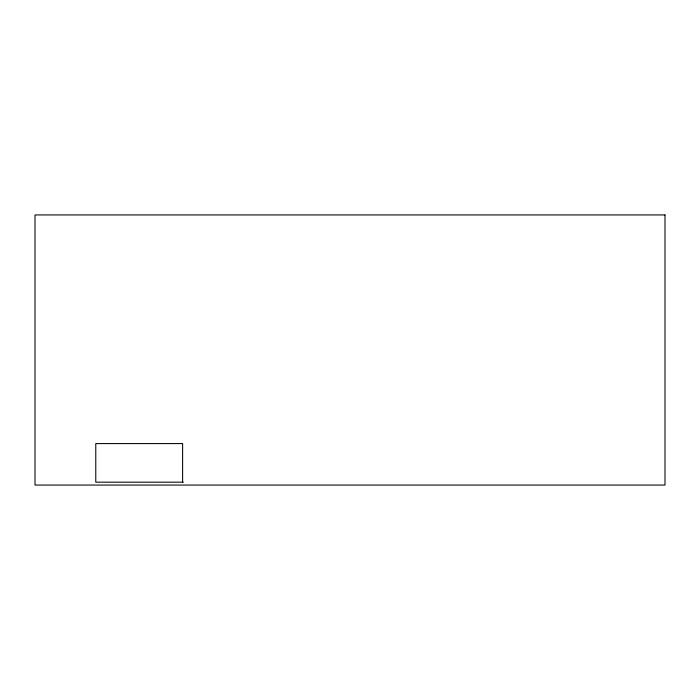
<?xml version="1.0" encoding="UTF-8"?>
<svg xmlns="http://www.w3.org/2000/svg" width="700" height="700" viewBox="0 0 700 700"><rect width="100%" height="100%" fill="white"/><g stroke="black" fill="none" stroke-linecap="round" stroke-linejoin="round"><path stroke-width="1.05" d="M183.286 482.177L95.777 482.177L95.777 443.581L182.612 443.581L182.612 482.177M665 214.935L35 214.935L35 485.065L665 485.065L665 214.935"/></g></svg>
